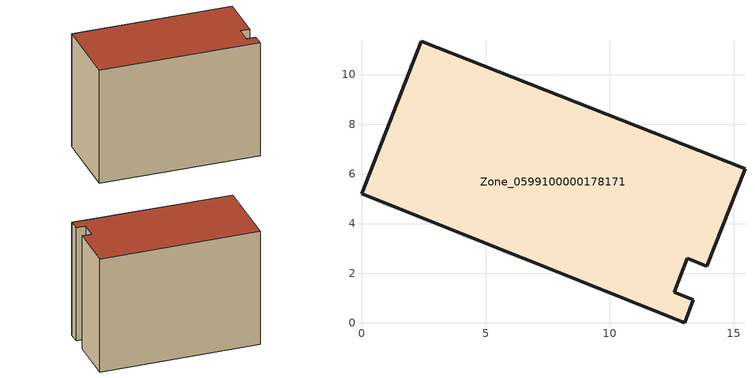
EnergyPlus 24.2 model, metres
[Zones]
Zone_0599100000178171
 floor ground (C_G): 2.41,11.35 15.45,6.22 13.91,2.29 13.12,2.6 12.59,1.24 13.37,0.93 13.01,0 0,5.21 z0
 wall outside (C_F): 15.45,6.22 2.41,11.35 0,5.21 13.01,0 13.37,0.93 12.59,1.24 13.12,2.6 13.91,2.29 15.45,6.22 z0:10.57
 roof outside (C_R): 13.01,0 13.37,0.93 12.59,1.24 13.12,2.6 13.91,2.29 15.45,6.22 2.41,11.35 0,5.21 z10.57
[BUILDING]
Pand.0599100000178171: North Axis=0; Terrain=City; Loads Convergence Tolerance Value=0.04; Temperature Convergence Tolerance Value=0.4; Solar Distribution=FullExterior; Maximum Number of Warmup Days=25; Minimum Number of Warmup Days=1
[Site:Location]
Rotterdam.The.Hague.AP_ZH_NLD Design_Conditions: Latitude=51.96; Longitude=4.45; Time Zone=1; Elevation=-4.5
[SITE:GROUNDTEMPERATURE:BUILDINGSURFACE]
18, 18, 18, 18, 18, 18, 18, 18, 18, 18, 18, 18
[MATERIAL] Thermal Absorptance=0.9; Solar Absorptance=0.7; Visible Absorptance=0.7
Name | Roughness | Thickness | Conductivity | Density | Specific Heat
G.TI.1946 | MediumSmooth | 0.15 | 1 | 540 | 1210
F.TI.1946 | Rough | 0.3 | 0.857143 | 1920 | 840
R.TI.1946 | MediumRough | 0.2 | 0.1 | 1500 | 1000
[CONSTRUCTION]
C_G: G.TI.1946
C_F: F.TI.1946
C_R: R.TI.1946
[ZONE]
Zone_0599100000178171: Type=1; Multiplier=1; Ceiling Height=Autocalculate; Volume=Autocalculate; Floor Area=autocalculate; Part of Total Floor Area=Yes
[ZONEINFILTRATION:DESIGNFLOWRATE]
Infil_Zone_0599100000178171: Zone or ZoneList or Space or SpaceList=Zone_0599100000178171; Schedule=AlwaysOn; Design Flow Rate Calculation Method=Flow/Area; Flow Rate per Floor Area=0.003; Constant Term Coefficient=1; Temperature Term Coefficient=0; Velocity Term Coefficient=0; Velocity Squared Term Coefficient=0
[HVACTEMPLATE:ZONE:IDEALLOADSAIRSYSTEM]
Zone_0599100000178171: Maximum Heating Supply Air Temperature=50; Minimum Cooling Supply Air Temperature=13; Maximum Heating Supply Air Humidity Ratio=0.0156; Minimum Cooling Supply Air Humidity Ratio=0.0077; Heating Limit=NoLimit; Cooling Limit=NoLimit; Dehumidification Control Type=ConstantSensibleHeatRatio; Cooling Sensible Heat Ratio=0.7; Dehumidification Setpoint=60; Humidification Control Type=None; Humidification Setpoint=30; Outdoor Air Method=None; Outdoor Air Flow Rate per Person=0.00944; Outdoor Air Flow Rate per Zone Floor Area=0; Outdoor Air Flow Rate per Zone=0; Demand Controlled Ventilation Type=None; Outdoor Air Economizer Type=NoEconomizer; Heat Recovery Type=None; Sensible Heat Recovery Effectiveness=0.7; Latent Heat Recovery Effectiveness=0.65
[ZONECONTROL:THERMOSTAT]
ThermostatControl_Zone_0599100000178171: Zone or ZoneList=Zone_0599100000178171; Control Type Schedule=DualSetpointControlType; Control 1=Thermostat_Zone_0599100000178171; Temperature Difference Between Cutout And Setpoint=0
[THERMOSTATSETPOINT:DUALSETPOINT]
Thermostat_Zone_0599100000178171: Heating Setpoint Temperature Schedule=HeatingSetpoint_Zone_0599100000178171; Cooling Setpoint Temperature Schedule=CoolingSetpoint_Zone_0599100000178171
[SCHEDULE:COMPACT]
HeatingSetpoint_Zone_0599100000178171: Through: 12/31, For: AllDays, Until: 24:00, 21
CoolingSetpoint_Zone_0599100000178171: Through: 12/31, For: AllDays, Until: 24:00, 24
DualSetpointControlType: Through: 12/31, For: AllDays, Until: 24:00, 4
AlwaysOn: Through: 12/31, For: AllDays, Until: 24:00, 1
